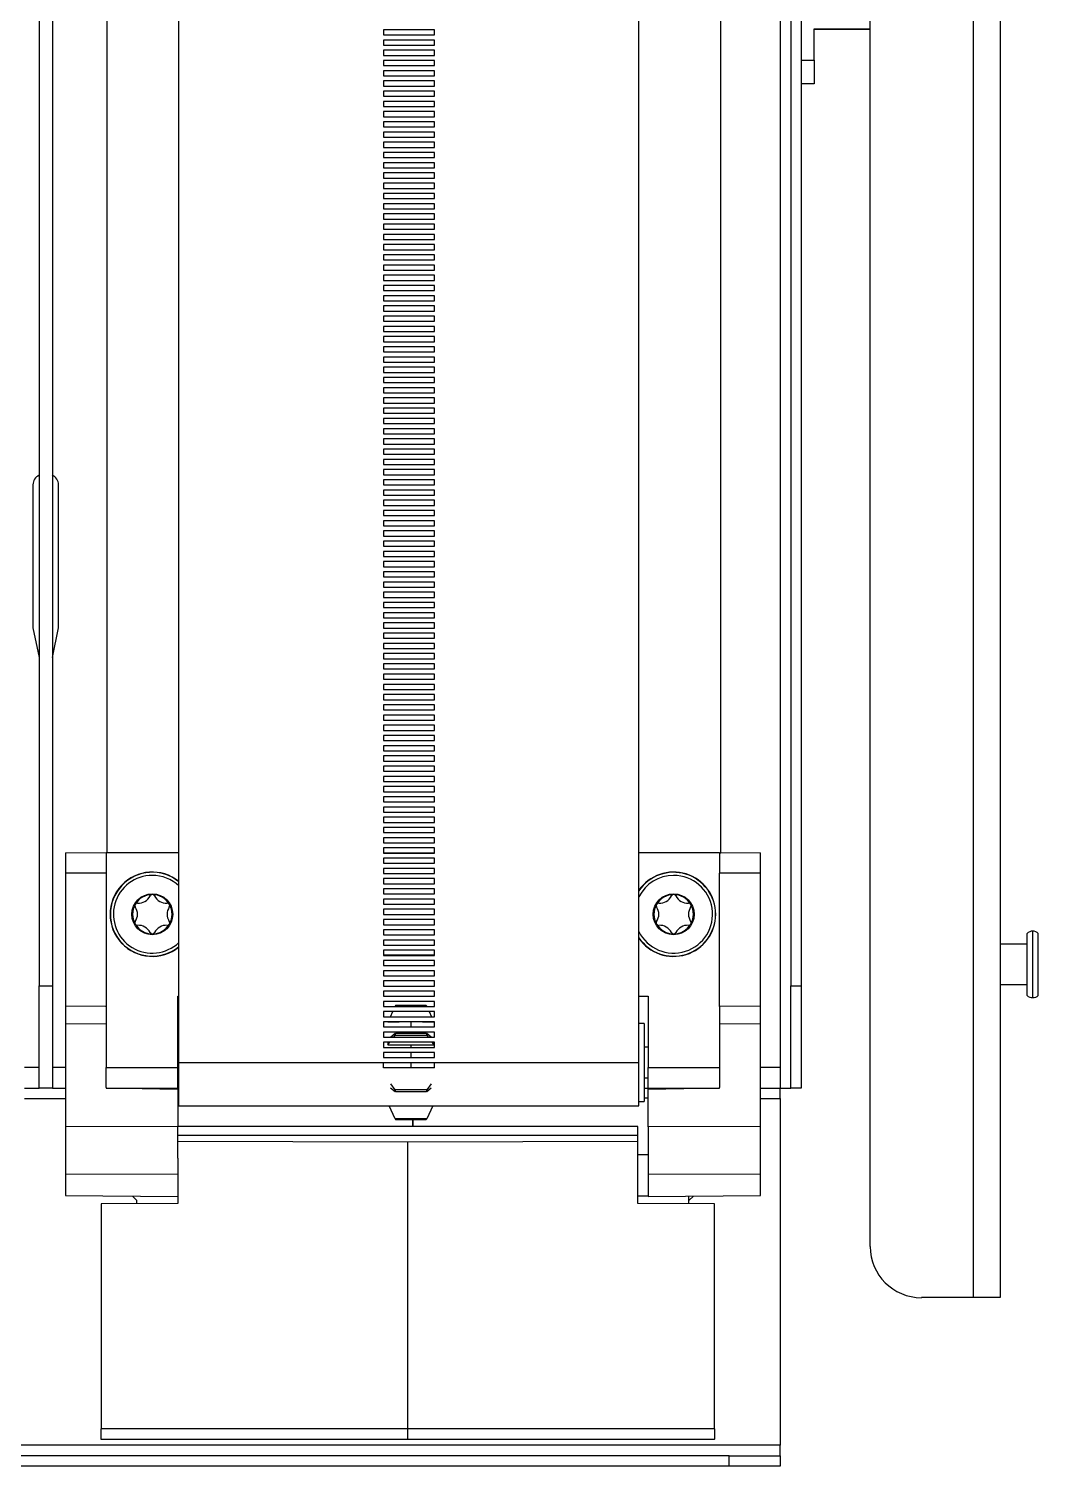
# Paper-space layout 'D' of a CAD drawing. Header units: inches. Extents: x 0 to 136, y 0 to 88.
# Drawn here: x 39.29 to 44.47, y 46.55 to 53.93 of the extents above; entities that cross this region are included whole.
import ezdxf

# ---------------------------------------------------------------- set-up
doc = ezdxf.new("R2010")
doc.units = ezdxf.units.IN
doc.header["$LTSCALE"] = 4
doc.header["$MEASUREMENT"] = 0

psp = doc.layouts.new('D')

# ---------------------------------------------------------------- linework, layer by layer
at = {"color": 7, "linetype": 'Continuous', "lineweight": 25}
for p, q in [((44.1397, 47.4141), (44.1397, 83.2074)), ((44.2752, 83.2074), (44.2752, 47.4141)), ((43.6085, 47.6765), (43.6085, 82.9449)), ((39.3409, 79.1984), (39.3409, 49.0147)), ((39.4087, 79.1984), (39.4087, 49.0147)), ((43.2003, 79.1984), (43.2003, 49.0147)), ((43.2541, 79.1984), (43.2541, 49.0147)), ((42.8407, 49.6971), (42.8407, 79.1459)), ((39.691, 49.6971), (39.691, 76.0511)), ((40.0585, 48.6199), (40.0585, 76.0247)), ((42.4207, 48.6199), (42.4207, 76.0048)), ((43.1466, 54.4084), (43.1466, 48.5972)), ((41.3708, 53.9217), (41.1084, 53.9217)), ((41.1084, 53.9217), (41.1084, 53.8954)), ((41.3708, 53.9217), (41.1084, 53.9217)), ((41.1084, 53.8954), (41.3708, 53.8954)), ((41.3708, 53.8692), (41.1084, 53.8692)), ((41.1084, 53.8692), (41.1084, 53.843)), ((41.3708, 53.8692), (41.1084, 53.8692)), ((41.3708, 53.8954), (41.3708, 53.9217)), ((41.3708, 53.843), (41.3708, 53.8692)), ((43.3208, 53.7654), (43.3208, 53.9267)), ((43.3208, 53.9267), (43.6085, 53.9267)), ((43.3208, 53.9257), (43.5082, 53.9257)), ((43.5082, 53.9257), (43.5082, 53.9267)), ((43.5082, 53.9257), (43.6085, 53.9257)), ((41.1084, 53.843), (41.3708, 53.843)), ((41.3708, 53.8167), (41.1084, 53.8167)), ((41.1084, 53.8167), (41.1084, 53.7905)), ((41.3708, 53.8167), (41.1084, 53.8167)), ((41.1084, 53.7905), (41.3708, 53.7905)), ((41.3708, 53.7905), (41.3708, 53.8167)), ((41.3708, 53.7642), (41.1084, 53.7642)), ((41.1084, 53.7642), (41.1084, 53.738)), ((41.3708, 53.7642), (41.1084, 53.7642)), ((41.1084, 53.738), (41.3708, 53.738)), ((41.3708, 53.738), (41.3708, 53.7642)), ((43.2541, 53.7654), (43.3208, 53.7654)), ((43.3208, 53.7654), (43.3208, 53.6446)), ((41.3708, 53.7117), (41.1084, 53.7117)), ((41.1084, 53.7117), (41.1084, 53.6855)), ((41.3708, 53.7117), (41.1084, 53.7117)), ((41.1084, 53.6855), (41.3708, 53.6855)), ((41.3708, 53.6592), (41.1084, 53.6592)), ((41.1084, 53.6592), (41.1084, 53.633)), ((41.3708, 53.6592), (41.1084, 53.6592)), ((41.3708, 53.6855), (41.3708, 53.7117)), ((41.3708, 53.633), (41.3708, 53.6592)), ((43.3208, 53.6446), (43.2541, 53.6446)), ((41.1084, 53.633), (41.3708, 53.633)), ((41.3708, 53.6067), (41.1084, 53.6067)), ((41.1084, 53.6067), (41.1084, 53.5805)), ((41.3708, 53.6067), (41.1084, 53.6067)), ((41.1084, 53.5805), (41.3708, 53.5805)), ((41.3708, 53.5805), (41.3708, 53.6067)), ((41.3708, 53.5542), (41.1084, 53.5542)), ((41.1084, 53.5542), (41.1084, 53.528)), ((41.3708, 53.5542), (41.1084, 53.5542)), ((41.1084, 53.528), (41.3708, 53.528)), ((41.3708, 53.5017), (41.1084, 53.5017)), ((41.1084, 53.5017), (41.1084, 53.4755)), ((41.3708, 53.5017), (41.1084, 53.5017)), ((41.3708, 53.528), (41.3708, 53.5542)), ((41.3708, 53.4755), (41.3708, 53.5017)), ((41.1084, 53.4755), (41.3708, 53.4755)), ((41.3708, 53.4492), (41.1084, 53.4492)), ((41.1084, 53.4492), (41.1084, 53.423)), ((41.3708, 53.4492), (41.1084, 53.4492)), ((41.1084, 53.423), (41.3708, 53.423)), ((41.3708, 53.423), (41.3708, 53.4492)), ((41.3708, 53.3968), (41.1084, 53.3968)), ((41.1084, 53.3968), (41.1084, 53.3705)), ((41.3708, 53.3968), (41.1084, 53.3968)), ((41.1084, 53.3705), (41.3708, 53.3705)), ((41.3708, 53.3705), (41.3708, 53.3968)), ((41.3708, 53.3443), (41.1084, 53.3443)), ((41.1084, 53.3443), (41.1084, 53.318)), ((41.3708, 53.3443), (41.1084, 53.3443)), ((41.1084, 53.318), (41.3708, 53.318)), ((41.3708, 53.2918), (41.1084, 53.2918)), ((41.1084, 53.2918), (41.1084, 53.2655)), ((41.3708, 53.2918), (41.1084, 53.2918)), ((41.3708, 53.318), (41.3708, 53.3443)), ((41.3708, 53.2655), (41.3708, 53.2918)), ((41.1084, 53.2655), (41.3708, 53.2655)), ((41.3708, 53.2393), (41.1084, 53.2393)), ((41.1084, 53.2393), (41.1084, 53.213)), ((41.3708, 53.2393), (41.1084, 53.2393)), ((41.1084, 53.213), (41.3708, 53.213)), ((41.3708, 53.213), (41.3708, 53.2393)), ((41.3708, 53.1868), (41.1084, 53.1868)), ((41.1084, 53.1868), (41.1084, 53.1605)), ((41.3708, 53.1868), (41.1084, 53.1868)), ((41.1084, 53.1605), (41.3708, 53.1605)), ((41.3708, 53.1343), (41.1084, 53.1343)), ((41.1084, 53.1343), (41.1084, 53.108)), ((41.3708, 53.1343), (41.1084, 53.1343)), ((41.3708, 53.1605), (41.3708, 53.1868)), ((41.3708, 53.108), (41.3708, 53.1343)), ((41.1084, 53.108), (41.3708, 53.108)), ((41.3708, 53.0818), (41.1084, 53.0818)), ((41.1084, 53.0818), (41.1084, 53.0555)), ((41.3708, 53.0818), (41.1084, 53.0818)), ((41.1084, 53.0555), (41.3708, 53.0555)), ((41.3708, 53.0555), (41.3708, 53.0818)), ((41.3708, 53.0293), (41.1084, 53.0293)), ((41.1084, 53.0293), (41.1084, 53.0031)), ((41.3708, 53.0293), (41.1084, 53.0293)), ((41.1084, 53.0031), (41.3708, 53.0031)), ((41.3708, 53.0031), (41.3708, 53.0293)), ((41.3708, 52.9768), (41.1084, 52.9768)), ((41.1084, 52.9768), (41.1084, 52.9506)), ((41.3708, 52.9768), (41.1084, 52.9768)), ((41.1084, 52.9506), (41.3708, 52.9506)), ((41.3708, 52.9243), (41.1084, 52.9243)), ((41.1084, 52.9243), (41.1084, 52.8981)), ((41.3708, 52.9243), (41.1084, 52.9243)), ((41.3708, 52.9506), (41.3708, 52.9768)), ((41.3708, 52.8981), (41.3708, 52.9243)), ((41.1084, 52.8981), (41.3708, 52.8981)), ((41.3708, 52.8718), (41.1084, 52.8718)), ((41.1084, 52.8718), (41.1084, 52.8456)), ((41.3708, 52.8718), (41.1084, 52.8718)), ((41.1084, 52.8456), (41.3708, 52.8456)), ((41.3708, 52.8456), (41.3708, 52.8718)), ((41.3708, 52.8193), (41.1084, 52.8193)), ((41.1084, 52.8193), (41.1084, 52.7931)), ((41.3708, 52.8193), (41.1084, 52.8193)), ((41.1084, 52.7931), (41.3708, 52.7931)), ((41.3708, 52.7668), (41.1084, 52.7668)), ((41.1084, 52.7668), (41.1084, 52.7406)), ((41.3708, 52.7668), (41.1084, 52.7668)), ((41.3708, 52.7931), (41.3708, 52.8193)), ((41.3708, 52.7406), (41.3708, 52.7668)), ((41.1084, 52.7406), (41.3708, 52.7406)), ((41.3708, 52.7143), (41.1084, 52.7143)), ((41.1084, 52.7143), (41.1084, 52.6881)), ((41.3708, 52.7143), (41.1084, 52.7143)), ((41.1084, 52.6881), (41.3708, 52.6881)), ((41.3708, 52.6881), (41.3708, 52.7143)), ((41.3708, 52.6618), (41.1084, 52.6618)), ((41.1084, 52.6618), (41.1084, 52.6356)), ((41.3708, 52.6618), (41.1084, 52.6618)), ((41.1084, 52.6356), (41.3708, 52.6356)), ((41.3708, 52.6094), (41.1084, 52.6094)), ((41.1084, 52.6094), (41.1084, 52.5831)), ((41.3708, 52.6094), (41.1084, 52.6094)), ((41.3708, 52.6356), (41.3708, 52.6618)), ((41.3708, 52.5831), (41.3708, 52.6094)), ((41.1084, 52.5831), (41.3708, 52.5831)), ((41.3708, 52.5569), (41.1084, 52.5569)), ((41.1084, 52.5569), (41.1084, 52.5306)), ((41.3708, 52.5569), (41.1084, 52.5569)), ((41.3708, 52.5306), (41.3708, 52.5569)), ((41.1084, 52.5306), (41.3708, 52.5306)), ((41.3708, 52.5044), (41.1084, 52.5044)), ((41.1084, 52.5044), (41.1084, 52.4781)), ((41.3708, 52.5044), (41.1084, 52.5044)), ((41.1084, 52.4781), (41.3708, 52.4781)), ((41.3708, 52.4781), (41.3708, 52.5044)), ((41.3708, 52.4519), (41.1084, 52.4519)), ((41.1084, 52.4519), (41.1084, 52.4256)), ((41.3708, 52.4519), (41.1084, 52.4519)), ((41.1084, 52.4256), (41.3708, 52.4256)), ((41.3708, 52.3994), (41.1084, 52.3994)), ((41.1084, 52.3994), (41.1084, 52.3731)), ((41.3708, 52.3994), (41.1084, 52.3994)), ((41.3708, 52.4256), (41.3708, 52.4519)), ((41.3708, 52.3731), (41.3708, 52.3994)), ((41.1084, 52.3731), (41.3708, 52.3731)), ((41.3708, 52.3469), (41.1084, 52.3469)), ((41.1084, 52.3469), (41.1084, 52.3206)), ((41.3708, 52.3469), (41.1084, 52.3469)), ((41.1084, 52.3206), (41.3708, 52.3206)), ((41.3708, 52.3206), (41.3708, 52.3469)), ((41.3708, 52.2944), (41.1084, 52.2944)), ((41.1084, 52.2944), (41.1084, 52.2681)), ((41.3708, 52.2944), (41.1084, 52.2944)), ((41.1084, 52.2681), (41.3708, 52.2681)), ((41.3708, 52.2419), (41.1084, 52.2419)), ((41.1084, 52.2419), (41.1084, 52.2157)), ((41.3708, 52.2419), (41.1084, 52.2419)), ((41.3708, 52.2681), (41.3708, 52.2944)), ((41.3708, 52.2157), (41.3708, 52.2419)), ((41.1084, 52.2157), (41.3708, 52.2157)), ((41.3708, 52.1894), (41.1084, 52.1894)), ((41.1084, 52.1894), (41.1084, 52.1632)), ((41.3708, 52.1894), (41.1084, 52.1894)), ((41.3708, 52.1632), (41.3708, 52.1894)), ((41.1084, 52.1632), (41.3708, 52.1632)), ((41.3708, 52.1369), (41.1084, 52.1369)), ((41.1084, 52.1369), (41.1084, 52.1107)), ((41.3708, 52.1369), (41.1084, 52.1369)), ((41.1084, 52.1107), (41.3708, 52.1107)), ((41.3708, 52.1107), (41.3708, 52.1369)), ((41.3708, 52.0844), (41.1084, 52.0844)), ((41.1084, 52.0844), (41.1084, 52.0582)), ((41.3708, 52.0844), (41.1084, 52.0844)), ((41.1084, 52.0582), (41.3708, 52.0582)), ((41.3708, 52.0319), (41.1084, 52.0319)), ((41.1084, 52.0319), (41.1084, 52.0057)), ((41.3708, 52.0319), (41.1084, 52.0319)), ((41.3708, 52.0582), (41.3708, 52.0844)), ((41.3708, 52.0057), (41.3708, 52.0319)), ((41.1084, 52.0057), (41.3708, 52.0057)), ((41.3708, 51.9794), (41.1084, 51.9794)), ((41.1084, 51.9794), (41.1084, 51.9532)), ((41.3708, 51.9794), (41.1084, 51.9794)), ((41.1084, 51.9532), (41.3708, 51.9532)), ((41.3708, 51.9532), (41.3708, 51.9794)), ((41.3708, 51.9269), (41.1084, 51.9269)), ((41.1084, 51.9269), (41.1084, 51.9007)), ((41.3708, 51.9269), (41.1084, 51.9269)), ((41.1084, 51.9007), (41.3708, 51.9007)), ((41.3708, 51.8744), (41.1084, 51.8744)), ((41.1084, 51.8744), (41.1084, 51.8482)), ((41.3708, 51.8744), (41.1084, 51.8744)), ((41.3708, 51.9007), (41.3708, 51.9269)), ((41.3708, 51.8482), (41.3708, 51.8744)), ((41.1084, 51.8482), (41.3708, 51.8482)), ((41.3708, 51.822), (41.1084, 51.822)), ((41.1084, 51.822), (41.1084, 51.7957)), ((41.3708, 51.822), (41.1084, 51.822)), ((41.3708, 51.7957), (41.3708, 51.822)), ((41.1084, 51.7957), (41.3708, 51.7957)), ((41.3708, 51.7695), (41.1084, 51.7695)), ((41.1084, 51.7695), (41.1084, 51.7432)), ((41.3708, 51.7695), (41.1084, 51.7695)), ((41.1084, 51.7432), (41.3708, 51.7432)), ((41.3708, 51.7432), (41.3708, 51.7695)), ((41.3708, 51.717), (41.1084, 51.717)), ((41.1084, 51.717), (41.1084, 51.6907)), ((41.3708, 51.717), (41.1084, 51.717)), ((41.1084, 51.6907), (41.3708, 51.6907)), ((41.3708, 51.6645), (41.1084, 51.6645)), ((41.1084, 51.6645), (41.1084, 51.6382)), ((41.3708, 51.6645), (41.1084, 51.6645)), ((41.3708, 51.6907), (41.3708, 51.717)), ((41.3708, 51.6382), (41.3708, 51.6645)), ((39.3092, 51.5868), (39.3092, 50.8519)), ((39.4404, 50.8519), (39.4404, 51.5868)), ((41.1084, 51.6382), (41.3708, 51.6382)), ((41.3708, 51.612), (41.1084, 51.612)), ((41.1084, 51.612), (41.1084, 51.5857)), ((41.3708, 51.612), (41.1084, 51.612)), ((41.1084, 51.5857), (41.3708, 51.5857)), ((41.3708, 51.5857), (41.3708, 51.612)), ((41.3708, 51.5595), (41.1084, 51.5595)), ((41.1084, 51.5595), (41.1084, 51.5332)), ((41.3708, 51.5595), (41.1084, 51.5595)), ((41.1084, 51.5332), (41.3708, 51.5332)), ((41.3708, 51.507), (41.1084, 51.507)), ((41.1084, 51.507), (41.1084, 51.4807)), ((41.3708, 51.507), (41.1084, 51.507)), ((41.3708, 51.5332), (41.3708, 51.5595)), ((41.3708, 51.4807), (41.3708, 51.507)), ((41.1084, 51.4807), (41.3708, 51.4807)), ((41.3708, 51.4545), (41.1084, 51.4545)), ((41.1084, 51.4545), (41.1084, 51.4283)), ((41.3708, 51.4545), (41.1084, 51.4545)), ((41.1084, 51.4283), (41.3708, 51.4283)), ((41.3708, 51.4283), (41.3708, 51.4545)), ((41.3708, 51.402), (41.1084, 51.402)), ((41.1084, 51.402), (41.1084, 51.3758)), ((41.3708, 51.402), (41.1084, 51.402)), ((41.1084, 51.3758), (41.3708, 51.3758)), ((41.3708, 51.3758), (41.3708, 51.402)), ((41.3708, 51.3495), (41.1084, 51.3495)), ((41.1084, 51.3495), (41.1084, 51.3233)), ((41.3708, 51.3495), (41.1084, 51.3495)), ((41.1084, 51.3233), (41.3708, 51.3233)), ((41.3708, 51.297), (41.1084, 51.297)), ((41.1084, 51.297), (41.1084, 51.2708)), ((41.3708, 51.297), (41.1084, 51.297)), ((41.3708, 51.3233), (41.3708, 51.3495)), ((41.3708, 51.2708), (41.3708, 51.297)), ((41.1084, 51.2708), (41.3708, 51.2708)), ((41.3708, 51.2445), (41.1084, 51.2445)), ((41.1084, 51.2445), (41.1084, 51.2183)), ((41.3708, 51.2445), (41.1084, 51.2445)), ((41.1084, 51.2183), (41.3708, 51.2183)), ((41.3708, 51.2183), (41.3708, 51.2445)), ((41.3708, 51.192), (41.1084, 51.192)), ((41.1084, 51.192), (41.1084, 51.1658)), ((41.3708, 51.192), (41.1084, 51.192)), ((41.1084, 51.1658), (41.3708, 51.1658)), ((41.3708, 51.1395), (41.1084, 51.1395)), ((41.1084, 51.1395), (41.1084, 51.1133)), ((41.3708, 51.1395), (41.1084, 51.1395)), ((41.3708, 51.1658), (41.3708, 51.192)), ((41.3708, 51.1133), (41.3708, 51.1395)), ((41.1084, 51.1133), (41.3708, 51.1133)), ((41.3708, 51.087), (41.1084, 51.087)), ((41.1084, 51.087), (41.1084, 51.0608)), ((41.3708, 51.087), (41.1084, 51.087)), ((41.1084, 51.0608), (41.3708, 51.0608)), ((41.3708, 51.0608), (41.3708, 51.087)), ((41.3708, 51.0346), (41.1084, 51.0346)), ((41.1084, 51.0346), (41.1084, 51.0083)), ((41.3708, 51.0346), (41.1084, 51.0346)), ((41.1084, 51.0083), (41.3708, 51.0083)), ((41.3708, 51.0083), (41.3708, 51.0346)), ((41.3708, 50.9821), (41.1084, 50.9821)), ((41.1084, 50.9821), (41.1084, 50.9558)), ((41.3708, 50.9821), (41.1084, 50.9821)), ((41.1084, 50.9558), (41.3708, 50.9558)), ((41.3708, 50.9296), (41.1084, 50.9296)), ((41.1084, 50.9296), (41.1084, 50.9033)), ((41.3708, 50.9296), (41.1084, 50.9296)), ((41.3708, 50.9558), (41.3708, 50.9821)), ((41.3708, 50.9033), (41.3708, 50.9296)), ((39.3092, 50.8519), (39.3409, 50.6996)), ((39.4087, 50.6996), (39.4404, 50.8519)), ((41.1084, 50.9033), (41.3708, 50.9033)), ((41.3708, 50.8771), (41.1084, 50.8771)), ((41.1084, 50.8771), (41.1084, 50.8508)), ((41.3708, 50.8771), (41.1084, 50.8771)), ((41.1084, 50.8508), (41.3708, 50.8508)), ((41.3708, 50.8508), (41.3708, 50.8771)), ((41.3708, 50.8246), (41.1084, 50.8246)), ((41.1084, 50.8246), (41.1084, 50.7983)), ((41.3708, 50.8246), (41.1084, 50.8246)), ((41.1084, 50.7983), (41.3708, 50.7983)), ((41.3708, 50.7721), (41.1084, 50.7721)), ((41.1084, 50.7721), (41.1084, 50.7458)), ((41.3708, 50.7721), (41.1084, 50.7721)), ((41.3708, 50.7983), (41.3708, 50.8246)), ((41.3708, 50.7458), (41.3708, 50.7721)), ((41.1084, 50.7458), (41.3708, 50.7458)), ((41.3708, 50.7196), (41.1084, 50.7196)), ((41.1084, 50.7196), (41.1084, 50.6933)), ((41.3708, 50.7196), (41.1084, 50.7196)), ((41.1084, 50.6933), (41.3708, 50.6933)), ((41.3708, 50.6933), (41.3708, 50.7196)), ((41.3708, 50.6671), (41.1084, 50.6671)), ((41.1084, 50.6671), (41.1084, 50.6409)), ((41.3708, 50.6671), (41.1084, 50.6671)), ((41.1084, 50.6409), (41.3708, 50.6409)), ((41.3708, 50.6409), (41.3708, 50.6671)), ((41.3708, 50.6146), (41.1084, 50.6146)), ((41.1084, 50.6146), (41.1084, 50.5884)), ((41.3708, 50.6146), (41.1084, 50.6146)), ((41.1084, 50.5884), (41.3708, 50.5884)), ((41.3708, 50.5621), (41.1084, 50.5621)), ((41.1084, 50.5621), (41.1084, 50.5359)), ((41.3708, 50.5621), (41.1084, 50.5621)), ((41.3708, 50.5884), (41.3708, 50.6146)), ((41.3708, 50.5359), (41.3708, 50.5621)), ((41.1084, 50.5359), (41.3708, 50.5359)), ((41.3708, 50.5096), (41.1084, 50.5096)), ((41.1084, 50.5096), (41.1084, 50.4834)), ((41.3708, 50.5096), (41.1084, 50.5096)), ((41.1084, 50.4834), (41.3708, 50.4834)), ((41.3708, 50.4834), (41.3708, 50.5096)), ((41.3708, 50.4571), (41.1084, 50.4571)), ((41.1084, 50.4571), (41.1084, 50.4309)), ((41.3708, 50.4571), (41.1084, 50.4571)), ((41.1084, 50.4309), (41.3708, 50.4309)), ((41.3708, 50.4046), (41.1084, 50.4046)), ((41.1084, 50.4046), (41.1084, 50.3784)), ((41.3708, 50.4046), (41.1084, 50.4046)), ((41.3708, 50.4309), (41.3708, 50.4571)), ((41.3708, 50.3784), (41.3708, 50.4046)), ((41.1084, 50.3784), (41.3708, 50.3784)), ((41.3708, 50.3521), (41.1084, 50.3521)), ((41.1084, 50.3521), (41.1084, 50.3259)), ((41.3708, 50.3521), (41.1084, 50.3521)), ((41.1084, 50.3259), (41.3708, 50.3259)), ((41.3708, 50.3259), (41.3708, 50.3521)), ((41.3708, 50.2996), (41.1084, 50.2996)), ((41.1084, 50.2996), (41.1084, 50.2734)), ((41.3708, 50.2996), (41.1084, 50.2996)), ((41.1084, 50.2734), (41.3708, 50.2734)), ((41.3708, 50.2471), (41.1084, 50.2471)), ((41.1084, 50.2471), (41.1084, 50.2209)), ((41.3708, 50.2471), (41.1084, 50.2471)), ((41.3708, 50.2734), (41.3708, 50.2996)), ((41.3708, 50.2209), (41.3708, 50.2471)), ((41.1084, 50.2209), (41.3708, 50.2209)), ((41.3708, 50.1947), (41.1084, 50.1947)), ((41.1084, 50.1947), (41.1084, 50.1684)), ((41.3708, 50.1947), (41.1084, 50.1947)), ((41.3708, 50.1684), (41.3708, 50.1947)), ((41.1084, 50.1684), (41.3708, 50.1684)), ((41.3708, 50.1422), (41.1084, 50.1422)), ((41.1084, 50.1422), (41.1084, 50.1159)), ((41.3708, 50.1422), (41.1084, 50.1422)), ((41.1084, 50.1159), (41.3708, 50.1159)), ((41.3708, 50.1159), (41.3708, 50.1422)), ((41.3708, 50.0897), (41.1084, 50.0897)), ((41.1084, 50.0897), (41.1084, 50.0634)), ((41.3708, 50.0897), (41.1084, 50.0897)), ((41.1084, 50.0634), (41.3708, 50.0634)), ((41.3708, 50.0372), (41.1084, 50.0372)), ((41.1084, 50.0372), (41.1084, 50.0109)), ((41.3708, 50.0372), (41.1084, 50.0372)), ((41.3708, 50.0634), (41.3708, 50.0897)), ((41.3708, 50.0109), (41.3708, 50.0372)), ((41.1084, 50.0109), (41.3708, 50.0109)), ((41.3708, 49.9847), (41.1084, 49.9847)), ((41.1084, 49.9847), (41.1084, 49.9584)), ((41.3708, 49.9847), (41.1084, 49.9847)), ((41.1084, 49.9584), (41.3708, 49.9584)), ((41.3708, 49.9584), (41.3708, 49.9847)), ((41.3708, 49.9322), (41.1084, 49.9322)), ((41.1084, 49.9322), (41.1084, 49.9059)), ((41.3708, 49.9322), (41.1084, 49.9322)), ((41.1084, 49.9059), (41.3708, 49.9059)), ((41.3708, 49.8797), (41.1084, 49.8797)), ((41.1084, 49.8797), (41.1084, 49.8534)), ((41.3708, 49.8797), (41.1084, 49.8797)), ((41.3708, 49.9059), (41.3708, 49.9322)), ((41.3708, 49.8534), (41.3708, 49.8797)), ((41.1084, 49.8534), (41.3708, 49.8534)), ((41.3708, 49.8272), (41.1084, 49.8272)), ((41.1084, 49.8272), (41.1084, 49.801)), ((41.3708, 49.8272), (41.1084, 49.8272)), ((41.3708, 49.801), (41.3708, 49.8272)), ((41.1084, 49.801), (41.3708, 49.801)), ((41.3708, 49.7747), (41.1084, 49.7747)), ((41.1084, 49.7747), (41.1084, 49.7485)), ((41.3708, 49.7747), (41.1084, 49.7747)), ((41.1084, 49.7485), (41.3708, 49.7485)), ((41.3708, 49.7485), (41.3708, 49.7747)), ((39.4758, 49.6971), (39.6858, 49.6989)), ((39.4758, 49.6971), (39.4758, 49.5921)), ((39.6858, 49.6971), (39.6858, 49.6989)), ((39.6858, 49.6971), (39.6858, 49.5947)), ((40.0585, 49.6971), (39.6858, 49.6971)), ((41.3708, 49.7222), (41.1084, 49.7222)), ((41.1084, 49.7222), (41.1084, 49.696)), ((41.3708, 49.7222), (41.1084, 49.7222)), ((41.1084, 49.6971), (41.3708, 49.6971)), ((41.1084, 49.696), (41.3708, 49.696)), ((41.3708, 49.6697), (41.1084, 49.6697)), ((41.1084, 49.6697), (41.1084, 49.6435)), ((41.3708, 49.6697), (41.1084, 49.6697)), ((41.3708, 49.696), (41.3708, 49.7222)), ((41.3708, 49.6435), (41.3708, 49.6697)), ((42.8354, 49.6971), (42.4207, 49.6971)), ((42.8354, 49.6971), (42.8407, 49.6971)), ((42.8354, 49.6971), (42.8354, 49.5947)), ((42.8407, 49.6989), (43.0454, 49.6971)), ((43.0454, 49.5921), (43.0454, 49.6971)), ((39.6858, 49.5929), (39.4758, 49.5921)), ((39.4758, 49.5921), (39.4758, 48.9097)), ((39.6858, 49.5929), (39.6858, 49.5947)), ((39.6858, 49.5929), (39.6858, 48.9092)), ((41.1084, 49.6435), (41.3708, 49.6435)), ((41.3708, 49.6172), (41.1084, 49.6172)), ((41.1084, 49.6172), (41.1084, 49.591)), ((41.3708, 49.6172), (41.1084, 49.6172)), ((41.1084, 49.591), (41.3708, 49.591)), ((41.3708, 49.591), (41.3708, 49.6172)), ((42.8354, 49.5947), (42.8354, 49.5929)), ((43.0454, 49.5921), (42.8354, 49.5929)), ((42.8354, 48.9092), (42.8354, 49.5929)), ((43.0454, 48.9097), (43.0454, 49.5921)), ((41.3708, 49.5647), (41.1084, 49.5647)), ((41.1084, 49.5647), (41.1084, 49.5385)), ((41.3708, 49.5647), (41.1084, 49.5647)), ((41.1084, 49.5385), (41.3708, 49.5385)), ((41.3708, 49.5122), (41.1084, 49.5122)), ((41.1084, 49.5122), (41.1084, 49.486)), ((41.3708, 49.5122), (41.1084, 49.5122)), ((41.3708, 49.5385), (41.3708, 49.5647)), ((41.3708, 49.486), (41.3708, 49.5122)), ((41.1084, 49.486), (41.3708, 49.486)), ((41.3708, 49.4597), (41.1084, 49.4597)), ((41.1084, 49.4597), (41.1084, 49.4335)), ((41.3708, 49.4597), (41.1084, 49.4597)), ((41.3708, 49.4335), (41.3708, 49.4597)), ((41.1084, 49.4335), (41.3708, 49.4335)), ((41.3708, 49.4073), (41.1084, 49.4073)), ((41.1084, 49.4073), (41.1084, 49.381)), ((41.3708, 49.4073), (41.1084, 49.4073)), ((41.1084, 49.381), (41.3708, 49.381)), ((41.3708, 49.381), (41.3708, 49.4073)), ((41.3708, 49.3548), (41.1084, 49.3548)), ((41.1084, 49.3548), (41.1084, 49.3285)), ((41.3708, 49.3548), (41.1084, 49.3548)), ((41.1084, 49.3285), (41.3708, 49.3285)), ((41.3708, 49.3023), (41.1084, 49.3023)), ((41.1084, 49.3023), (41.1084, 49.276)), ((41.3708, 49.3023), (41.1084, 49.3023)), ((41.3708, 49.3285), (41.3708, 49.3548)), ((41.3708, 49.276), (41.3708, 49.3023)), ((44.4428, 48.9542), (44.4428, 49.2955)), ((41.1084, 49.276), (41.3708, 49.276)), ((41.3708, 49.2498), (41.1084, 49.2498)), ((41.1084, 49.2498), (41.1084, 49.2235)), ((41.3708, 49.2498), (41.1084, 49.2498)), ((41.1084, 49.2235), (41.3708, 49.2235)), ((41.3708, 49.2235), (41.3708, 49.2498)), ((44.2752, 49.2295), (44.4141, 49.2295)), ((44.4141, 48.9656), (44.4141, 49.284)), ((44.4714, 48.9656), (44.4714, 49.284)), ((41.3708, 49.1973), (41.1084, 49.1973)), ((41.1084, 49.1973), (41.1084, 49.171)), ((41.3708, 49.1973), (41.1084, 49.1973)), ((41.3708, 49.1721), (41.1084, 49.1721)), ((41.1084, 49.171), (41.3708, 49.171)), ((41.3708, 49.1448), (41.1084, 49.1448)), ((41.1084, 49.1448), (41.1084, 49.1185)), ((41.3708, 49.171), (41.3708, 49.1973)), ((41.3708, 49.1185), (41.3708, 49.1448)), ((41.1084, 49.1185), (41.3708, 49.1185)), ((41.3708, 49.0923), (41.1084, 49.0923)), ((41.1084, 49.0923), (41.1084, 49.066)), ((41.3708, 49.066), (41.3708, 49.0923)), ((39.3409, 49.0147), (39.4087, 49.0147)), ((39.3409, 48.4897), (39.3409, 49.0147)), ((39.4087, 49.0147), (39.4087, 48.4897)), ((41.1084, 49.066), (41.3708, 49.066)), ((41.3708, 49.0398), (41.1084, 49.0398)), ((41.1084, 49.0398), (41.1084, 49.0136)), ((41.1084, 49.0136), (41.3708, 49.0136)), ((41.3708, 49.0136), (41.3708, 49.0398)), ((43.2003, 49.0147), (43.2541, 49.0147)), ((43.2003, 48.4897), (43.2003, 49.0147)), ((43.2541, 49.0147), (43.2541, 48.4897)), ((44.4141, 49.0202), (44.2752, 49.0202)), ((40.0532, 48.9622), (40.0585, 48.9622)), ((40.0532, 48.6256), (40.0532, 48.9622)), ((41.3708, 48.9873), (41.1084, 48.9873)), ((41.1084, 48.9873), (41.1084, 48.9611)), ((41.1084, 48.9622), (41.3708, 48.9622)), ((41.1084, 48.9611), (41.3708, 48.9611)), ((41.3708, 48.9348), (41.1084, 48.9348)), ((41.1084, 48.9348), (41.1084, 48.9086)), ((41.3708, 48.9348), (41.1084, 48.9348)), ((41.3708, 48.9611), (41.3708, 48.9873)), ((41.3708, 48.9086), (41.3708, 48.9348)), ((42.4207, 48.9622), (42.4679, 48.9622)), ((42.4679, 48.9622), (42.4679, 48.5947)), ((39.6858, 48.9092), (39.4758, 48.9097)), ((39.4758, 48.9097), (39.4758, 48.8188)), ((39.6858, 48.906), (39.6858, 48.9092)), ((39.6858, 48.906), (39.6858, 48.5947)), ((41.1084, 48.9086), (41.3708, 48.9086)), ((41.3708, 48.8823), (41.1084, 48.8823)), ((41.1084, 48.8823), (41.1084, 48.8561)), ((41.3708, 48.8823), (41.1084, 48.8823)), ((41.1084, 48.8561), (41.3708, 48.8561)), ((41.1444, 48.8561), (41.1566, 48.8823)), ((41.1688, 48.9086), (41.1692, 48.9095)), ((41.1714, 48.9141), (41.1692, 48.9095)), ((41.1692, 48.9095), (41.331, 48.9095)), ((41.3288, 48.9141), (41.1714, 48.9141)), ((41.331, 48.9095), (41.3288, 48.9141)), ((41.331, 48.9095), (41.3314, 48.9086)), ((41.3436, 48.8823), (41.3558, 48.8561)), ((41.3708, 48.8561), (41.3708, 48.8823)), ((43.0454, 48.9097), (42.8354, 48.9092)), ((42.8354, 48.9092), (42.8354, 48.906)), ((42.8354, 48.906), (42.8354, 48.5947)), ((43.0454, 48.8188), (43.0454, 48.9097)), ((39.6858, 48.8183), (39.4758, 48.8188)), ((39.4758, 48.8188), (39.4758, 48.2929)), ((40.0585, 48.8205), (40.0532, 48.8205)), ((41.1229, 48.8298), (41.1084, 48.8297)), ((41.3708, 48.8298), (41.1084, 48.8298)), ((41.1084, 48.8298), (41.1084, 48.8036)), ((41.3708, 48.8298), (41.1084, 48.8298)), ((41.1084, 48.8036), (41.3708, 48.8036)), ((41.3708, 48.7773), (41.1084, 48.7773)), ((41.1084, 48.7773), (41.1084, 48.7511)), ((41.3708, 48.7773), (41.1084, 48.7773)), ((41.132, 48.8298), (41.132, 48.8293)), ((41.132, 48.8293), (41.1904, 48.8298)), ((41.132, 48.8293), (41.1322, 48.8298)), ((41.2501, 48.8298), (41.2501, 48.8036)), ((41.2501, 48.7773), (41.2501, 48.7701)), ((41.3098, 48.8298), (41.3682, 48.8293)), ((41.368, 48.8298), (41.3682, 48.8293)), ((41.3682, 48.8293), (41.3682, 48.8298)), ((41.3708, 48.8036), (41.3708, 48.8298)), ((41.3708, 48.7511), (41.3708, 48.7773)), ((42.4469, 48.8205), (42.4207, 48.8207)), ((42.4469, 48.8205), (42.4469, 48.621)), ((43.0454, 48.8188), (42.8354, 48.8183)), ((43.0454, 48.2929), (43.0454, 48.8188)), ((41.1084, 48.7511), (41.3708, 48.7511)), ((41.3708, 48.7248), (41.1084, 48.7248)), ((41.1084, 48.7248), (41.1084, 48.6986)), ((41.1354, 48.7248), (41.1084, 48.7248)), ((41.1084, 48.6986), (41.3708, 48.6986)), ((41.132, 48.7115), (41.1421, 48.7248)), ((41.132, 48.7248), (41.132, 48.7115)), ((41.132, 48.7115), (41.2501, 48.7121)), ((41.1692, 48.7697), (41.1468, 48.7511)), ((41.1619, 48.7511), (41.1692, 48.7607)), ((41.1692, 48.7697), (41.1692, 48.7607)), ((41.1692, 48.7607), (41.331, 48.7607)), ((41.3301, 48.7701), (41.1701, 48.7701)), ((41.2501, 48.7121), (41.3682, 48.7115)), ((41.2501, 48.7121), (41.2501, 48.6986)), ((41.331, 48.7607), (41.331, 48.7697)), ((41.3534, 48.7511), (41.331, 48.7697)), ((41.331, 48.7607), (41.3383, 48.7511)), ((41.3581, 48.7248), (41.3682, 48.7115)), ((41.3708, 48.7248), (41.3648, 48.7248)), ((41.3682, 48.7115), (41.3682, 48.7248)), ((41.3708, 48.6986), (41.3708, 48.7248)), ((42.4679, 48.6997), (42.4469, 48.6997)), ((40.0532, 48.621), (40.0532, 48.6256)), ((41.3708, 48.6723), (41.1084, 48.6723)), ((41.1084, 48.6723), (41.1084, 48.6461)), ((41.1084, 48.6461), (41.3708, 48.6461)), ((41.2501, 48.6723), (41.2501, 48.6461)), ((41.3708, 48.6461), (41.3708, 48.6723)), ((39.2658, 48.5972), (39.3409, 48.5972)), ((39.4087, 48.5972), (39.4758, 48.5972)), ((39.6858, 48.5947), (40.0532, 48.5947)), ((39.6858, 48.4934), (39.6858, 48.5947)), ((40.0532, 48.6163), (40.0532, 48.621)), ((40.0532, 48.5947), (40.0532, 48.6163)), ((40.0532, 48.5947), (40.0532, 48.59)), ((40.0532, 48.4833), (40.0532, 48.59)), ((41.1084, 48.6199), (40.0585, 48.6199)), ((40.0585, 48.3994), (40.0585, 48.6199)), ((41.3708, 48.6199), (41.1084, 48.6199)), ((41.1084, 48.5936), (41.1084, 48.6199)), ((41.3708, 48.5936), (41.1084, 48.5936)), ((41.2501, 48.6199), (41.2501, 48.5936)), ((42.4207, 48.6199), (41.3708, 48.6199)), ((41.3708, 48.5936), (41.3708, 48.6199)), ((42.4207, 48.3994), (42.4207, 48.6199)), ((42.4469, 48.621), (42.4469, 48.4214)), ((42.4679, 48.5947), (42.8354, 48.5947)), ((42.4679, 48.4897), (42.4679, 48.5947)), ((42.8354, 48.5947), (42.8354, 48.4934)), ((43.0454, 48.5972), (43.1466, 48.5972)), ((43.1466, 48.5972), (43.1466, 48.4897)), ((39.2658, 48.4897), (39.3409, 48.4897)), ((39.4087, 48.4897), (39.3409, 48.4897)), ((39.4087, 48.4897), (39.4758, 48.4897)), ((39.6858, 48.4934), (39.6858, 48.4897)), ((40.0532, 48.4833), (39.6858, 48.4897)), ((39.6858, 48.4897), (40.0532, 48.4897)), ((39.8433, 48.4897), (39.8433, 48.487)), ((40.0532, 48.4833), (40.0532, 48.2916)), ((41.1458, 48.4916), (41.1692, 48.4722)), ((41.1692, 48.4812), (41.1463, 48.5115)), ((41.1692, 48.4812), (41.1692, 48.4722)), ((41.331, 48.4812), (41.1692, 48.4812)), ((41.3539, 48.5115), (41.331, 48.4812)), ((41.331, 48.4722), (41.3544, 48.4916)), ((41.331, 48.4722), (41.331, 48.4812)), ((42.4469, 48.5422), (42.4679, 48.5422)), ((42.4469, 48.4897), (42.4679, 48.4897)), ((42.8354, 48.4897), (42.4679, 48.4833)), ((42.4679, 48.4833), (42.4679, 48.4897)), ((42.4679, 48.4897), (42.8354, 48.4897)), ((42.4679, 48.2916), (42.4679, 48.4833)), ((42.6779, 48.4897), (42.6779, 48.487)), ((42.8092, 48.4893), (42.8092, 48.4897)), ((42.8354, 48.4897), (42.8354, 48.4934)), ((43.0454, 48.4897), (43.1466, 48.4897)), ((43.1466, 48.4897), (43.2003, 48.4897)), ((43.1466, 48.436), (43.1466, 48.4897)), ((43.2541, 48.4897), (43.2003, 48.4897)), ((39.2658, 48.436), (39.4758, 48.436)), ((40.0532, 48.4214), (40.0585, 48.4214)), ((41.1701, 48.4718), (41.3301, 48.4718)), ((42.4207, 48.4212), (42.4469, 48.4214)), ((42.4679, 48.4372), (42.4469, 48.4372)), ((43.0454, 48.436), (43.1466, 48.436)), ((43.1466, 48.436), (43.1466, 46.6562)), ((40.0585, 48.3994), (42.4207, 48.3994)), ((41.1692, 48.3324), (41.1381, 48.3994)), ((41.331, 48.3324), (41.1692, 48.3324)), ((41.1692, 48.3324), (41.1714, 48.3278)), ((41.3288, 48.3278), (41.331, 48.3324)), ((41.3621, 48.3994), (41.331, 48.3324)), ((40.0532, 48.2916), (39.4758, 48.2929)), ((39.4758, 48.2929), (39.4758, 48.0497)), ((42.4155, 48.2929), (40.0532, 48.2929)), ((40.0532, 48.1294), (40.0532, 48.2916)), ((41.1714, 48.3278), (41.3288, 48.3278)), ((41.2606, 48.3278), (41.2606, 48.2929)), ((41.2606, 48.2929), (41.2606, 48.3278)), ((42.4155, 48.2437), (42.4155, 48.2929)), ((43.0454, 48.2929), (42.4679, 48.2916)), ((42.4679, 48.2916), (42.4679, 48.0473)), ((43.0454, 48.0497), (43.0454, 48.2929)), ((42.4155, 48.2456), (40.0532, 48.2456)), ((41.2344, 48.2119), (40.0532, 48.2159)), ((42.4155, 48.2159), (41.2344, 48.2119)), ((41.2344, 46.7416), (41.2344, 48.2119)), ((42.4155, 48.2159), (42.4155, 48.2456)), ((42.4155, 47.8966), (42.4155, 48.2159)), ((40.0532, 48.1294), (40.0532, 47.8966)), ((42.4155, 48.1485), (42.4679, 48.1485)), ((39.4758, 48.0497), (40.0532, 48.0473)), ((39.4758, 48.0497), (39.4758, 47.9385)), ((42.4679, 48.0473), (43.0454, 48.0497)), ((42.4679, 48.0473), (42.4679, 47.9335)), ((43.0454, 47.9385), (43.0454, 48.0497)), ((39.4758, 47.9385), (40.0532, 47.9335)), ((40.0532, 47.8966), (39.6595, 47.8964)), ((39.6595, 47.8964), (39.6595, 46.741)), ((39.8433, 47.8965), (39.8433, 47.913)), ((42.4679, 47.9343), (42.4155, 47.9343)), ((42.8092, 47.8964), (42.4155, 47.8966)), ((42.4679, 47.9335), (43.0454, 47.9385)), ((42.7004, 47.9355), (42.6779, 47.913)), ((42.6779, 47.913), (42.6779, 47.9353)), ((42.6779, 47.8965), (42.6779, 47.9353)), ((42.8092, 46.741), (42.8092, 47.8964)), ((44.1397, 47.4141), (43.871, 47.4141)), ((44.2752, 47.4141), (44.1397, 47.4141)), ((41.2344, 46.7416), (39.6595, 46.741)), ((39.6595, 46.6871), (39.6595, 46.741)), ((41.2344, 46.6877), (41.2344, 46.7416)), ((42.8092, 46.741), (41.2344, 46.7416)), ((42.8092, 46.741), (42.8092, 46.6871)), ((43.1466, 46.6562), (16.6949, 46.6562)), ((39.6595, 46.6871), (41.2344, 46.6877)), ((39.6595, 46.6859), (39.6595, 46.6871)), ((41.2344, 46.6857), (39.6595, 46.6859)), ((41.2344, 46.6877), (42.8092, 46.6871)), ((42.8092, 46.6863), (41.2344, 46.6857)), ((42.8092, 46.6863), (42.8092, 46.6871)), ((43.1466, 46.6025), (43.1466, 46.6562)), ((42.8841, 46.6025), (16.9574, 46.6025)), ((42.8841, 46.5487), (42.8841, 46.6025)), ((42.8841, 46.6025), (43.1466, 46.6025)), ((43.1466, 46.6025), (43.1466, 46.5487)), ((42.8841, 46.5487), (16.9574, 46.5487)), ((43.1466, 46.5487), (42.8841, 46.5487))]:
    psp.add_line(p, q, dxfattribs=at)
at = {"color": 7, "linetype": 'Continuous', "lineweight": 25, "flags": 128}
psp.add_lwpolyline([(39.8208, 47.9355), (39.833, 47.9233), (39.8433, 47.913)], dxfattribs=at)
at = {"color": 7, "linetype": 'Continuous', "lineweight": 25}
for centre in [(39.922, 49.3821), (42.5992, 49.3821)]:
    psp.add_circle(centre, 0.105, dxfattribs=at)
for centre, radius, start, end in [((39.3617, 51.5868), 0.0525, 113.29716, 180), ((39.3879, 51.5868), 0.0525, 0, 66.70284), ((39.922, 49.3821), 0.2164, 50.89159, 309.10841), ((39.922, 49.3821), 0.2152, 50.6433, 309.3567), ((42.5992, 49.3821), 0.2164, 214.42378, 145.57622), ((42.5992, 49.3821), 0.2152, 0, 146.02365), ((39.922, 49.3821), 0.1995, 90, 313.17355), ((39.922, 49.3821), 0.1995, 46.82645, 90), ((42.5992, 49.3821), 0.1995, 206.52535, 90), ((42.5992, 49.3821), 0.1995, 90, 153.47465), ((39.922, 49.3821), 0.1013, 90, 150), ((39.8452, 49.4264), 0.0127, 86.23608, 150), ((39.8505, 49.506), 0.0671, 266.23608, 333.76392), ((39.922, 49.4708), 0.0127, 90, 153.76392), ((39.922, 49.3821), 0.1013, 30, 90), ((39.922, 49.4708), 0.0127, 26.23608, 90), ((39.9936, 49.506), 0.0671, 206.23608, 273.76392), ((39.9988, 49.4264), 0.0127, 30, 93.76392), ((42.5992, 49.3821), 0.1013, 90, 150), ((42.5224, 49.4264), 0.0127, 86.23608, 150), ((42.5276, 49.506), 0.0671, 266.23608, 333.76392), ((42.5992, 49.4708), 0.0127, 90, 153.76392), ((42.5992, 49.3821), 0.1013, 30, 90), ((42.5992, 49.4708), 0.0127, 26.23608, 90), ((42.6707, 49.506), 0.0671, 206.23608, 273.76392), ((42.676, 49.4264), 0.0127, 30, 93.76392), ((39.922, 49.3821), 0.1013, 150, 210), ((39.8452, 49.4264), 0.0127, 150, 213.76392), ((39.7789, 49.3821), 0.0671, 326.23608, 33.76392), ((40.0651, 49.3821), 0.0671, 146.23608, 213.76392), ((39.9988, 49.4264), 0.0127, 326.23608, 30), ((39.922, 49.3821), 0.1013, 330, 30), ((42.5992, 49.3821), 0.2152, 213.97635, 0), ((42.5992, 49.3821), 0.1013, 150, 210), ((42.5224, 49.4264), 0.0127, 150, 213.76392), ((42.4561, 49.3821), 0.0671, 326.23608, 33.76392), ((42.7423, 49.3821), 0.0671, 146.23608, 213.76392), ((42.676, 49.4264), 0.0127, 326.23608, 30), ((42.5992, 49.3821), 0.1013, 330, 30), ((39.8452, 49.3378), 0.0127, 146.23608, 210), ((39.8452, 49.3378), 0.0127, 210, 273.76392), ((39.922, 49.3821), 0.1013, 210, 270), ((39.8505, 49.2582), 0.0671, 26.23608, 93.76392), ((39.922, 49.2935), 0.0127, 206.23608, 270), ((39.922, 49.3821), 0.1013, 270, 330), ((39.922, 49.2935), 0.0127, 270, 333.76392), ((39.9936, 49.2582), 0.0671, 86.23608, 153.76392), ((39.9988, 49.3378), 0.0127, 266.23608, 330), ((39.9988, 49.3378), 0.0127, 330, 33.76392), ((42.5224, 49.3378), 0.0127, 146.23608, 210), ((42.5992, 49.3821), 0.1013, 210, 270), ((42.5224, 49.3378), 0.0127, 210, 273.76392), ((42.5276, 49.2582), 0.0671, 26.23608, 93.76392), ((42.5992, 49.2935), 0.0127, 206.23608, 270), ((42.5992, 49.3821), 0.1013, 270, 330), ((42.5992, 49.2935), 0.0127, 270, 333.76392), ((42.6707, 49.2582), 0.0671, 86.23608, 153.76392), ((42.676, 49.3378), 0.0127, 266.23608, 330), ((42.676, 49.3378), 0.0127, 330, 33.76392), ((44.4428, 49.2539), 0.0416, 90, 133.60282), ((44.4428, 49.2539), 0.0416, 46.39718, 90), ((44.4428, 48.9957), 0.0416, 226.39718, 270), ((44.4428, 48.9957), 0.0416, 270, 313.60282), ((43.871, 47.6765), 0.2625, 180, 270)]:
    psp.add_arc(centre, radius, start, end, dxfattribs=at)

doc.saveas('drawing.dxf')
